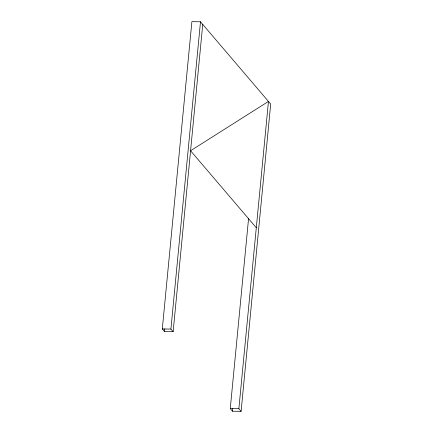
<?xml version="1.0" encoding="UTF-8"?>
<svg xmlns="http://www.w3.org/2000/svg" width="433" height="433" viewBox="0 0 433 433"><rect width="100%" height="100%" fill="white"/><g stroke="black" fill="none" stroke-linecap="round" stroke-linejoin="round"><path stroke-width="0.65" d="M202.736 24.405L173.146 331.7L164.54 331.564L162.305 328.945L191.895 21.65L200.501 21.785L270.695 104.055L241.105 411.35L232.499 411.215L230.264 408.595L248.591 218.302M164.54 331.564L164.8 328.874M173.146 331.7L170.911 329.08L200.501 21.785M232.499 411.215L232.759 408.525M241.105 411.35L238.87 408.73L268.46 101.436L190.569 150.738L256.298 227.769M162.305 328.945L170.911 329.08M230.264 408.595L238.87 408.73"/></g></svg>
